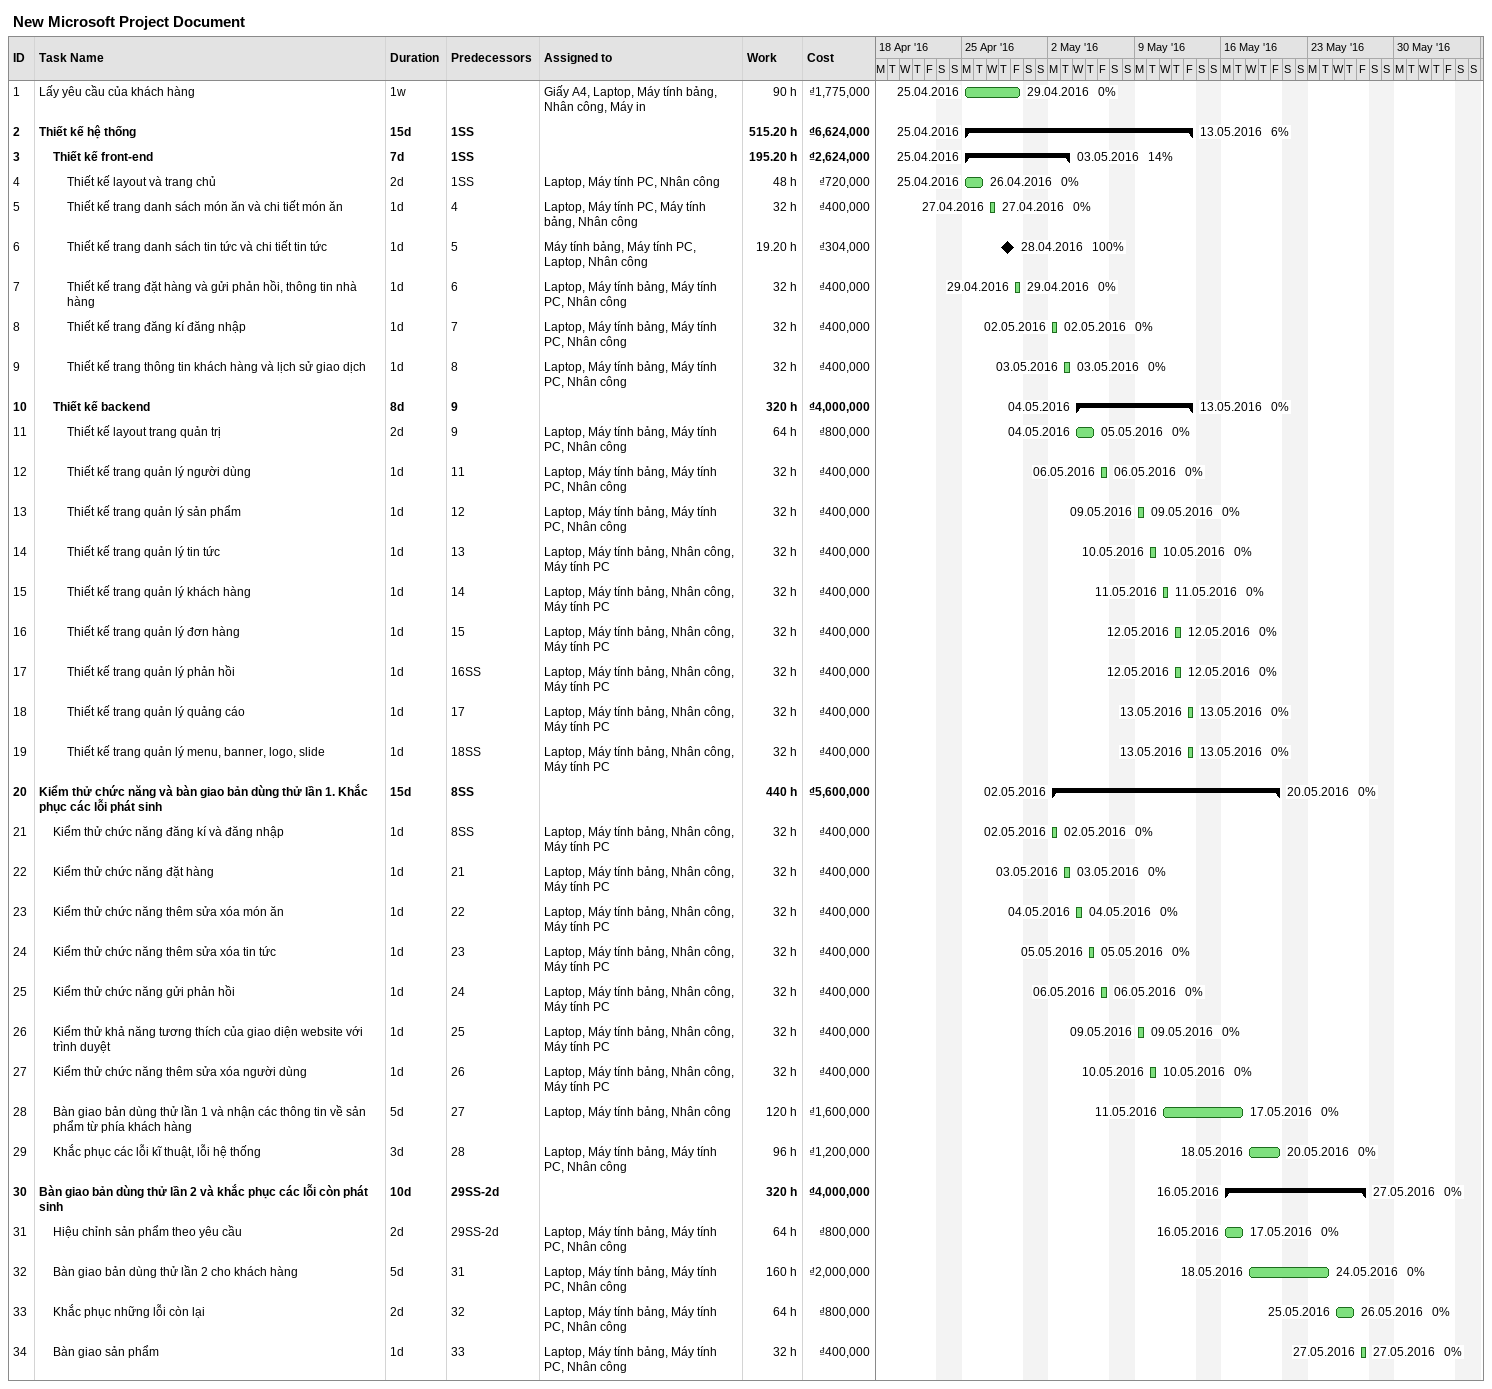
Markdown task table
New Microsoft Project Document

| ID | Level | Task | Duration | Start | Finish | Predecessors | Resources | % complete | Work (h) | Cost (₫) |
|---|---|---|---|---|---|---|---|---|---|---|
| 1 | 1 | Lấy yêu cầu của khách hàng | 1w | 2016-04-25 | 2016-04-29 |  | Giấy A4, Laptop, Máy tính bảng, Nhân công, Máy in | 0 | 90 | 1775000 |
| 2 | 1 | **Thiết kế hệ thống** | 15d | 2016-04-25 | 2016-05-13 | 1SS |  | 6 | 515.20 | 6624000 |
| 3 | 2 | **Thiết kế front-end** | 7d | 2016-04-25 | 2016-05-03 | 1SS |  | 14 | 195.20 | 2624000 |
| 4 | 3 | Thiết kế layout và trang chủ | 2d | 2016-04-25 | 2016-04-26 | 1SS | Laptop, Máy tính PC, Nhân công | 0 | 48 | 720000 |
| 5 | 3 | Thiết kế trang danh sách món ăn và chi tiết món ăn | 1d | 2016-04-27 | 2016-04-27 | 4 | Laptop, Máy tính PC, Máy tính bảng, Nhân công | 0 | 32 | 400000 |
| 6 | 3 | Thiết kế trang danh sách tin tức và chi tiết tin tức | 1d | 2016-04-28 | 2016-04-28 | 5 | Máy tính bảng, Máy tính PC, Laptop, Nhân công | 100 | 19.20 | 304000 |
| 7 | 3 | Thiết kế trang đặt hàng và gửi phản hồi, thông tin nhà hàng | 1d | 2016-04-29 | 2016-04-29 | 6 | Laptop, Máy tính bảng, Máy tính PC, Nhân công | 0 | 32 | 400000 |
| 8 | 3 | Thiết kế trang đăng kí đăng nhập | 1d | 2016-05-02 | 2016-05-02 | 7 | Laptop, Máy tính bảng, Máy tính PC, Nhân công | 0 | 32 | 400000 |
| 9 | 3 | Thiết kế trang thông tin khách hàng và lịch sử giao dịch | 1d | 2016-05-03 | 2016-05-03 | 8 | Laptop, Máy tính bảng, Máy tính PC, Nhân công | 0 | 32 | 400000 |
| 10 | 2 | **Thiết kế backend** | 8d | 2016-05-04 | 2016-05-13 | 9 |  | 0 | 320 | 4000000 |
| 11 | 3 | Thiết kế layout trang quản trị | 2d | 2016-05-04 | 2016-05-05 | 9 | Laptop, Máy tính bảng, Máy tính PC, Nhân công | 0 | 64 | 800000 |
| 12 | 3 | Thiết kế trang quản lý người dùng | 1d | 2016-05-06 | 2016-05-06 | 11 | Laptop, Máy tính bảng, Máy tính PC, Nhân công | 0 | 32 | 400000 |
| 13 | 3 | Thiết kế trang quản lý sản phẩm | 1d | 2016-05-09 | 2016-05-09 | 12 | Laptop, Máy tính bảng, Máy tính PC, Nhân công | 0 | 32 | 400000 |
| 14 | 3 | Thiết kế trang quản lý tin tức | 1d | 2016-05-10 | 2016-05-10 | 13 | Laptop, Máy tính bảng, Nhân công, Máy tính PC | 0 | 32 | 400000 |
| 15 | 3 | Thiết kế trang quản lý khách hàng | 1d | 2016-05-11 | 2016-05-11 | 14 | Laptop, Máy tính bảng, Nhân công, Máy tính PC | 0 | 32 | 400000 |
| 16 | 3 | Thiết kế trang quản lý đơn hàng | 1d | 2016-05-12 | 2016-05-12 | 15 | Laptop, Máy tính bảng, Nhân công, Máy tính PC | 0 | 32 | 400000 |
| 17 | 3 | Thiết kế trang quản lý phản hồi | 1d | 2016-05-12 | 2016-05-12 | 16SS | Laptop, Máy tính bảng, Nhân công, Máy tính PC | 0 | 32 | 400000 |
| 18 | 3 | Thiết kế trang quản lý quảng cáo | 1d | 2016-05-13 | 2016-05-13 | 17 | Laptop, Máy tính bảng, Nhân công, Máy tính PC | 0 | 32 | 400000 |
| 19 | 3 | Thiết kế trang quản lý menu, banner, logo, slide | 1d | 2016-05-13 | 2016-05-13 | 18SS | Laptop, Máy tính bảng, Nhân công, Máy tính PC | 0 | 32 | 400000 |
| 20 | 1 | **Kiểm thử chức năng và bàn giao bản dùng thử lần 1. Khắc phục các lỗi phát sinh** | 15d | 2016-05-02 | 2016-05-20 | 8SS |  | 0 | 440 | 5600000 |
| 21 | 2 | Kiểm thử chức năng đăng kí và đăng nhập | 1d | 2016-05-02 | 2016-05-02 | 8SS | Laptop, Máy tính bảng, Nhân công, Máy tính PC | 0 | 32 | 400000 |
| 22 | 2 | Kiểm thử chức năng đặt hàng | 1d | 2016-05-03 | 2016-05-03 | 21 | Laptop, Máy tính bảng, Nhân công, Máy tính PC | 0 | 32 | 400000 |
| 23 | 2 | Kiểm thử chức năng thêm sửa xóa món ăn | 1d | 2016-05-04 | 2016-05-04 | 22 | Laptop, Máy tính bảng, Nhân công, Máy tính PC | 0 | 32 | 400000 |
| 24 | 2 | Kiểm thử chức năng thêm sửa xóa tin tức | 1d | 2016-05-05 | 2016-05-05 | 23 | Laptop, Máy tính bảng, Nhân công, Máy tính PC | 0 | 32 | 400000 |
| 25 | 2 | Kiểm thử chức năng gửi phản hồi | 1d | 2016-05-06 | 2016-05-06 | 24 | Laptop, Máy tính bảng, Nhân công, Máy tính PC | 0 | 32 | 400000 |
| 26 | 2 | Kiểm thử khả năng tương thích của giao diện website với trình duyệt | 1d | 2016-05-09 | 2016-05-09 | 25 | Laptop, Máy tính bảng, Nhân công, Máy tính PC | 0 | 32 | 400000 |
| 27 | 2 | Kiểm thử chức năng thêm sửa xóa người dùng | 1d | 2016-05-10 | 2016-05-10 | 26 | Laptop, Máy tính bảng, Nhân công, Máy tính PC | 0 | 32 | 400000 |
| 28 | 2 | Bàn giao bản dùng thử lần 1 và nhận các thông tin về sản phẩm từ phía khách hàng | 5d | 2016-05-11 | 2016-05-17 | 27 | Laptop, Máy tính bảng, Nhân công | 0 | 120 | 1600000 |
| 29 | 2 | Khắc phục các lỗi kĩ thuật, lỗi hệ thống | 3d | 2016-05-18 | 2016-05-20 | 28 | Laptop, Máy tính bảng, Máy tính PC, Nhân công | 0 | 96 | 1200000 |
| 30 | 1 | **Bàn giao bản dùng thử lần 2 và khắc phục các lỗi còn phát sinh** | 10d | 2016-05-16 | 2016-05-27 | 29SS-2d |  | 0 | 320 | 4000000 |
| 31 | 2 | Hiệu chỉnh sản phẩm theo yêu cầu | 2d | 2016-05-16 | 2016-05-17 | 29SS-2d | Laptop, Máy tính bảng, Máy tính PC, Nhân công | 0 | 64 | 800000 |
| 32 | 2 | Bàn giao bản dùng thử lần 2 cho khách hàng | 5d | 2016-05-18 | 2016-05-24 | 31 | Laptop, Máy tính bảng, Máy tính PC, Nhân công | 0 | 160 | 2000000 |
| 33 | 2 | Khắc phục những lỗi còn lại | 2d | 2016-05-25 | 2016-05-26 | 32 | Laptop, Máy tính bảng, Máy tính PC, Nhân công | 0 | 64 | 800000 |
| 34 | 2 | Bàn giao sản phẩm | 1d | 2016-05-27 | 2016-05-27 | 33 | Laptop, Máy tính bảng, Máy tính PC, Nhân công | 0 | 32 | 400000 |
